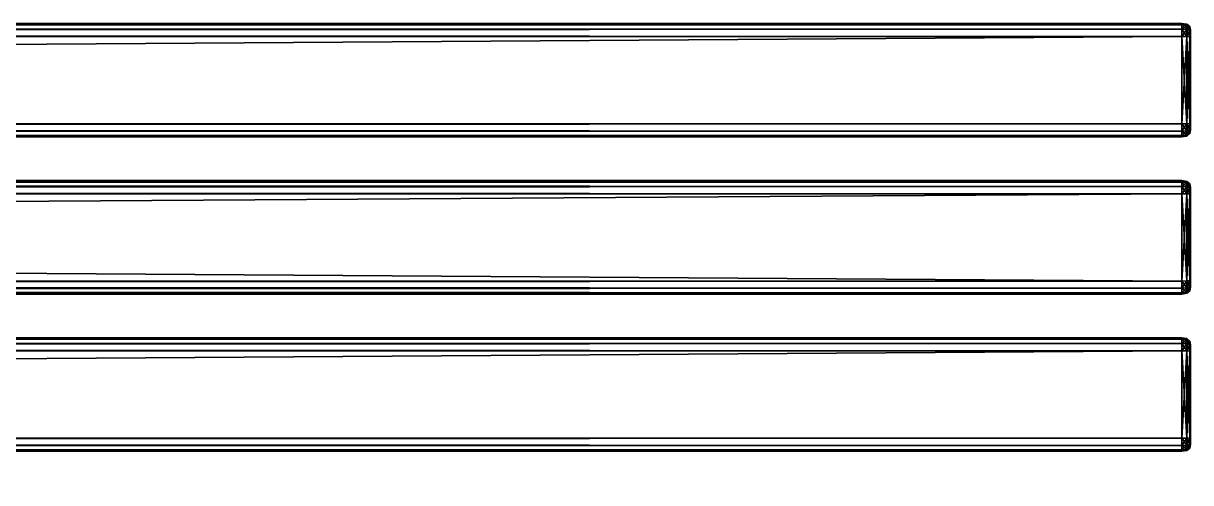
# Model space of a CAD drawing. Header units: millimetres. Extents: x -1500 to 1500, y -265 to 265.
# Drawn here: x 1232.5 to 1500, y 159.8 to 265 of the extents above; entities that cross this region are included whole.
import ezdxf

# ---------------------------------------------------------------- set-up
doc = ezdxf.new("R2010")
doc.units = ezdxf.units.MM
doc.layers.add('DREVO', color=7, linetype='Continuous', true_color=0xffffff)

msp = doc.modelspace()

# ---------------------------------------------------------------- meshes
at = {"layer": 'DREVO'}
mesh = msp.add_polyface(dxfattribs=at)
corners = [(1498, 262, 420.01), (-1498, 262, 420.01), (-1498, 242, 420.01), (1498, 239, 417.01), (-1498, 239, 417.01), (-1498, 239, 283.01), (-1498, 239.33, 281.34), (-1498, 240.33, 280.34), (1498, 240.33, 280.34), (-1498, 242, 280.01), (-1498, 262, 280.01), (1498, 262, 280.01), (1498, 239.33, 281.34), (-1498, 263.67, 280.34), (-1498, 264.67, 281.34), (1498, 264.67, 281.34), (-1498, 265, 283.01), (1498, 265, 283.01), (-1498, 265, 417.01), (-1498, 264.67, 418.67), (1498, 264.67, 418.67), (-1498, 263.67, 419.67), (1498, 263.67, 419.67), (-1498, 239.33, 418.67), (-1498, 240.33, 419.67), (1498, 239.33, 418.67), (1498, 242, 420.01), (1498, 226, 420.01), (-1498, 226, 420.01), (-1498, 206, 420.01), (1498, 229, 283.01), (-1498, 229, 283.01), (-1498, 229, 417.01), (1498, 203, 417.01), (-1498, 203, 417.01), (-1498, 203, 283.01), (-1498, 203.33, 281.34), (-1498, 204.33, 280.34), (1498, 204.33, 280.34), (-1498, 206, 280.01), (1498, 206, 280.01), (-1498, 226, 280.01), (1498, 203.33, 281.34), (1498, 226, 280.01), (-1498, 227.67, 280.34), (-1498, 228.67, 281.34), (1498, 228.67, 281.34), (-1498, 228.67, 418.67), (1498, 228.67, 418.67), (-1498, 227.67, 419.67), (1498, 227.67, 419.67), (-1498, 203.33, 418.67), (-1498, 204.33, 419.67), (1498, 203.33, 418.67), (1498, 206, 420.01), (1498, 193, 283.01), (-1498, 193, 283.01), (-1498, 193, 417.01), (-1498, 191.67, 280.34), (-1498, 192.67, 281.34), (1498, 192.67, 281.34), (-1498, 192.67, 418.67), (1498, 192.67, 418.67), (-1498, 191.67, 419.67), (1498, 191.67, 419.67), (-1498, 190, 420.01)]
mesh.append_faces([[corners[k] for k in face] for face in [(0, 1, 2), (3, 4, 5), (6, 7, 8), (8, 7, 9), (9, 10, 11), (5, 6, 12), (11, 10, 13), (13, 14, 15), (14, 16, 17), (18, 19, 20), (19, 21, 22), (23, 4, 3), (24, 23, 25), (26, 2, 24), (22, 21, 1), (27, 28, 29), (30, 31, 32), (33, 34, 35), (36, 37, 38), (38, 37, 39), (40, 39, 41), (35, 36, 42), (43, 41, 44), (44, 45, 46), (45, 31, 30), (32, 47, 48), (47, 49, 50), (51, 34, 33), (52, 51, 53), (54, 29, 52), (50, 49, 28), (55, 56, 57), (58, 59, 60), (59, 56, 55), (57, 61, 62), (61, 63, 64), (64, 63, 65)]], dxfattribs={"vtx2": -1})
mesh = msp.add_polyface(dxfattribs=at)
corners = [(-1498, 95.33, 418.67), (-1498, 95, 417.01), (1498, 95, 417.01), (-1498, 96.33, 419.67), (1498, 95.33, 418.67), (1498, 98, 420.01), (-1498, 98, 420.01), (1498, 119.67, 419.67), (-1498, 119.67, 419.67), (-1498, 118, 420.01), (1498, 82, 420.01), (-1498, 82, 420.01), (-1498, 62, 420.01), (1498, 85, 283.01), (-1498, 85, 283.01), (-1498, 85, 417.01), (1498, 59, 417.01), (-1498, 59, 417.01), (-1498, 59, 283.01), (-1498, 59.33, 281.34), (-1498, 60.33, 280.34), (1498, 60.33, 280.34), (-1498, 62, 280.01), (1498, 62, 280.01), (-1498, 82, 280.01), (1498, 59.33, 281.34), (1498, 82, 280.01), (-1498, 83.67, 280.34), (-1498, 84.67, 281.34), (1498, 84.67, 281.34), (-1498, 84.67, 418.67), (1498, 84.67, 418.67), (-1498, 83.67, 419.67), (1498, 83.67, 419.67), (-1498, 59.33, 418.67), (-1498, 60.33, 419.67), (1498, 59.33, 418.67), (1498, 62, 420.01), (1498, 46, 420.01), (-1498, 46, 420.01), (-1498, 26, 420.01), (1498, 49, 283.01), (-1498, 49, 283.01), (-1498, 49, 417.01), (1498, 23, 417.01), (-1498, 23, 417.01), (-1498, 23, 283.01), (-1498, 23.33, 281.34), (-1498, 24.33, 280.34), (1498, 24.33, 280.34), (-1498, 26, 280.01), (-1498, 46, 280.01), (1498, 46, 280.01), (1498, 23.33, 281.34), (-1498, 47.67, 280.34), (-1498, 48.67, 281.34), (1498, 48.67, 281.34), (-1498, 48.67, 418.67), (1498, 48.67, 418.67), (-1498, 47.67, 419.67), (1498, 47.67, 419.67), (-1498, 23.33, 418.67), (-1498, 24.33, 419.67), (1498, 23.33, 418.67), (1498, 26, 420.01), (1498, -23, 283.01), (-1498, -23, 283.01), (-1498, -23, 417.01), (1498, 265, 283.01), (-1498, 265, 283.01), (-1498, 265, 417.01)]
mesh.append_faces([[corners[k] for k in face] for face in [(0, 1, 2), (3, 0, 4), (5, 6, 3), (7, 8, 9), (10, 11, 12), (13, 14, 15), (16, 17, 18), (19, 20, 21), (21, 20, 22), (23, 22, 24), (18, 19, 25), (26, 24, 27), (27, 28, 29), (28, 14, 13), (15, 30, 31), (30, 32, 33), (34, 17, 16), (35, 34, 36), (37, 12, 35), (33, 32, 11), (38, 39, 40), (41, 42, 43), (44, 45, 46), (47, 48, 49), (49, 48, 50), (50, 51, 52), (46, 47, 53), (52, 51, 54), (54, 55, 56), (55, 42, 41), (43, 57, 58), (57, 59, 60), (61, 45, 44), (62, 61, 63), (64, 40, 62), (60, 59, 39), (65, 66, 67), (68, 69, 70)]], dxfattribs={"vtx2": -1})
mesh = msp.add_polyface(dxfattribs=at)
corners = [(-1498, 242, 420.01), (1498, 242, 420.01), (1498, 262, 420.01), (-1498, 239, 283.01), (1498, 239, 283.01), (1498, 239, 417.01), (1498, 240.33, 280.34), (1498, 239.33, 281.34), (-1498, 239.33, 281.34), (-1498, 242, 280.01), (1498, 242, 280.01), (1498, 262, 280.01), (-1498, 263.67, 280.34), (1498, 263.67, 280.34), (1498, 264.67, 281.34), (1498, 265, 283.01), (-1498, 264.67, 281.34), (1498, 264.67, 418.67), (1498, 265, 417.01), (-1498, 265, 417.01), (1498, 263.67, 419.67), (-1498, 264.67, 418.67), (1498, 239.33, 418.67), (-1498, 239.33, 418.67), (1498, 240.33, 419.67), (-1498, 240.33, 419.67), (-1498, 262, 420.01), (-1498, 206, 420.01), (1498, 206, 420.01), (1498, 226, 420.01), (-1498, 229, 417.01), (1498, 229, 417.01), (1498, 229, 283.01), (-1498, 203, 283.01), (1498, 203, 283.01), (1498, 203, 417.01), (1498, 204.33, 280.34), (1498, 203.33, 281.34), (-1498, 203.33, 281.34), (-1498, 206, 280.01), (1498, 206, 280.01), (-1498, 226, 280.01), (1498, 226, 280.01), (-1498, 227.67, 280.34), (1498, 227.67, 280.34), (1498, 228.67, 281.34), (-1498, 228.67, 281.34), (1498, 228.67, 418.67), (1498, 227.67, 419.67), (-1498, 228.67, 418.67), (1498, 203.33, 418.67), (-1498, 203.33, 418.67), (1498, 204.33, 419.67), (-1498, 204.33, 419.67), (-1498, 226, 420.01), (-1498, 193, 417.01), (1498, 193, 417.01), (1498, 193, 283.01), (-1498, 191.67, 280.34), (1498, 191.67, 280.34), (1498, 190, 280.01), (1498, 192.67, 281.34), (-1498, 192.67, 281.34), (1498, 192.67, 418.67), (1498, 191.67, 419.67), (-1498, 192.67, 418.67)]
mesh.append_faces([[corners[k] for k in face] for face in [(0, 1, 2), (3, 4, 5), (6, 7, 8), (9, 10, 6), (11, 10, 9), (7, 4, 3), (12, 13, 11), (14, 13, 12), (15, 14, 16), (17, 18, 19), (20, 17, 21), (5, 22, 23), (22, 24, 25), (25, 24, 1), (26, 2, 20), (27, 28, 29), (30, 31, 32), (33, 34, 35), (36, 37, 38), (39, 40, 36), (41, 42, 40), (37, 34, 33), (43, 44, 42), (45, 44, 43), (32, 45, 46), (47, 31, 30), (48, 47, 49), (35, 50, 51), (50, 52, 53), (53, 52, 28), (54, 29, 48), (55, 56, 57), (58, 59, 60), (61, 59, 58), (57, 61, 62), (63, 56, 55), (64, 63, 65)]], dxfattribs={"vtx2": -1})
mesh = msp.add_polyface(dxfattribs=at)
corners = [(-1498, -206, 420.01), (1498, -206, 420.01), (1498, -204.33, 419.67), (-1498, -262, 420.01), (1498, -262, 420.01), (1498, -242, 420.01), (-1498, -239, 417.01), (1498, -239, 417.01), (1498, -239, 283.01), (1498, -263.67, 280.34), (1498, -264.67, 281.34), (-1498, -264.67, 281.34), (-1498, -262, 280.01), (1498, -262, 280.01), (-1498, -242, 280.01), (1498, -242, 280.01), (1498, -265, 283.01), (-1498, -265, 283.01), (-1498, -240.33, 280.34), (1498, -240.33, 280.34), (1498, -239.33, 281.34), (-1498, -239.33, 281.34), (1498, -239.33, 418.67), (1498, -240.33, 419.67), (-1498, -239.33, 418.67), (1498, -265, 417.01), (1498, -264.67, 418.67), (-1498, -264.67, 418.67), (1498, -263.67, 419.67), (-1498, -263.67, 419.67), (-1498, -242, 420.01), (1498, 154, 420.01), (1498, 134, 420.01), (1498, 134, 420.01), (1498, 154, 420.01), (1498, 132.33, 419.67), (1498, 132.33, 419.67), (1498, 131.33, 418.67), (1498, 131.33, 418.67), (1498, 131, 417.01), (1498, 131, 417.01), (1498, 131, 283.01), (1498, 131, 283.01), (1498, 131.33, 281.34), (1498, 131.33, 281.34), (1498, 132.33, 280.34), (1498, 132.33, 280.34), (1498, 134, 280.01), (1498, 134, 280.01), (1498, 154, 280.01), (1498, 154, 280.01), (1498, 155.67, 280.34), (1498, 155.67, 280.34), (-1498, 265, 417.01), (1498, 265, 417.01), (1498, 265, 283.01)]
mesh.append_faces([[corners[k] for k in face] for face in [(0, 1, 2), (3, 4, 5), (6, 7, 8), (9, 10, 11), (12, 13, 9), (14, 15, 13), (10, 16, 17), (18, 19, 15), (20, 19, 18), (8, 20, 21), (22, 7, 6), (23, 22, 24), (25, 26, 27), (26, 28, 29), (29, 28, 4), (30, 5, 23), (31, 32, 33), (33, 34, 31), (32, 35, 36), (36, 33, 32), (35, 37, 38), (38, 36, 35), (37, 39, 40), (40, 38, 37), (39, 41, 42), (42, 40, 39), (41, 43, 44), (44, 42, 41), (43, 45, 46), (46, 44, 43), (45, 47, 48), (48, 46, 45), (47, 49, 50), (50, 48, 47), (49, 51, 52), (53, 54, 55), (17, 16, 25)]], dxfattribs={"vtx2": -1})
mesh = msp.add_polyface(dxfattribs=at)
corners = [(1498, 262, 420.01), (1498, 242, 420.01), (1498, 242, 420.01), (1498, 262, 420.01), (1498, 240.33, 419.67), (1498, 240.33, 419.67), (1498, 239.33, 418.67), (1498, 239.33, 418.67), (1498, 239, 417.01), (1498, 239, 417.01), (1498, 239, 283.01), (1498, 239, 283.01), (1498, 239.33, 281.34), (1498, 239.33, 281.34), (1498, 240.33, 280.34), (1498, 240.33, 280.34), (1498, 242, 280.01), (1498, 242, 280.01), (1498, 262, 280.01), (1498, 262, 280.01), (1498, 263.67, 280.34), (1498, 263.67, 280.34), (1498, 264.67, 281.34), (1498, 264.67, 281.34), (1498, 265, 283.01), (1498, 265, 283.01), (1498, 265, 417.01), (1498, 265, 417.01), (1498, 264.67, 418.67), (1498, 264.67, 418.67), (1498, 263.67, 419.67), (1498, 263.67, 419.67), (1498, 228.67, 281.34), (1498, 229, 283.01), (1498, 229, 283.01), (1498, 229, 417.01), (1498, 229, 417.01), (1498, 228.67, 418.67), (1498, 228.67, 418.67)]
mesh.append_faces([[corners[k] for k in face] for face in [(0, 1, 2), (2, 3, 0), (1, 4, 5), (5, 2, 1), (4, 6, 7), (7, 5, 4), (6, 8, 9), (9, 7, 6), (8, 10, 11), (11, 9, 8), (10, 12, 13), (13, 11, 10), (12, 14, 15), (15, 13, 12), (14, 16, 17), (17, 15, 14), (16, 18, 19), (19, 17, 16), (18, 20, 21), (21, 19, 18), (20, 22, 23), (23, 21, 20), (22, 24, 25), (25, 23, 22), (24, 26, 27), (27, 25, 24), (26, 28, 29), (29, 27, 26), (28, 30, 31), (31, 29, 28), (30, 0, 3), (3, 31, 30), (32, 33, 34), (33, 35, 36), (36, 34, 33), (35, 37, 38), (38, 36, 35)]], dxfattribs={"vtx2": -1})
mesh = msp.add_polyface(dxfattribs=at)
corners = [(1498, 242, 420.01), (1499.11, 242.02, 419.82), (1499.11, 261.98, 419.82), (1498, 262, 420.01), (1498, 240.33, 419.67), (1499.11, 240.41, 419.53), (1498, 239.33, 418.67), (1499.11, 239.47, 418.6), (1498, 239, 417.01), (1499.11, 239.19, 416.99), (1498, 239, 283.01), (1499.11, 239.19, 283.02), (1498, 239.33, 281.34), (1499.11, 239.47, 281.41), (1498, 240.33, 280.34), (1499.11, 240.41, 280.48), (1498, 242, 280.01), (1499.11, 242.02, 280.19), (1498, 262, 280.01), (1499.11, 261.98, 280.19), (1498, 263.67, 280.34), (1499.11, 263.59, 280.48), (1498, 264.67, 281.34), (1499.11, 264.53, 281.41), (1498, 265, 283.01), (1499.11, 264.81, 283.02), (1498, 265, 417.01), (1499.11, 264.81, 416.99), (1498, 264.67, 418.67), (1499.11, 264.53, 418.6), (1498, 263.67, 419.67), (1499.11, 263.59, 419.53), (1498, 229, 283.01), (1499.11, 228.81, 283.02), (1499.11, 228.53, 281.41), (1498, 228.67, 281.34), (1498, 229, 417.01), (1499.11, 228.81, 416.99), (1498, 228.67, 418.67), (1499.11, 228.53, 418.6)]
mesh.append_faces([[corners[k] for k in face] for face in [(0, 1, 2), (2, 3, 0), (4, 5, 1), (1, 0, 4), (6, 7, 5), (5, 4, 6), (8, 9, 7), (7, 6, 8), (10, 11, 9), (9, 8, 10), (12, 13, 11), (11, 10, 12), (14, 15, 13), (13, 12, 14), (16, 17, 15), (15, 14, 16), (18, 19, 17), (17, 16, 18), (20, 21, 19), (19, 18, 20), (22, 23, 21), (21, 20, 22), (24, 25, 23), (23, 22, 24), (26, 27, 25), (25, 24, 26), (28, 29, 27), (27, 26, 28), (30, 31, 29), (29, 28, 30), (3, 2, 31), (31, 30, 3), (32, 33, 34), (34, 35, 32), (36, 37, 33), (33, 32, 36), (38, 39, 37), (37, 36, 38)]], dxfattribs={"vtx2": -1})
mesh = msp.add_polyface(dxfattribs=at)
corners = [(1500, 240.69, 283.17), (1500, 263, 281.59), (1500, 263.42, 282.01), (1500, 263.31, 283.17), (1500, 261.83, 418.31), (1500, 242.17, 418.31), (1500, 263.31, 416.84), (1500, 263, 418.43), (1500, 263.42, 418.01), (1499.78, 261.92, 419.25), (1499.78, 242.07, 419.25), (1499.78, 261.92, 280.76), (1500, 261.83, 281.7), (1500, 242.17, 281.7), (1499.78, 263.37, 280.89), (1499.78, 264.11, 281.64), (1499.78, 264.25, 283.08), (1499.78, 264.25, 416.93), (1499.78, 264.11, 418.38), (1499.78, 263.37, 419.12), (1499.11, 261.98, 419.82), (1499.11, 242.02, 419.82), (1499.11, 261.98, 280.19), (1499.78, 242.07, 280.76), (1499.11, 263.59, 280.48), (1499.11, 264.53, 281.41), (1499.11, 264.81, 283.02), (1499.11, 264.81, 416.99), (1499.11, 264.53, 418.6), (1499.11, 263.59, 419.53)]
mesh.append_faces([[corners[k] for k in face] for face in [(7, 6, 8)]], dxfattribs={"vtx0": -1})
mesh.append_faces([[corners[k] for k in face] for face in [(0, 1, 2), (0, 2, 3), (4, 3, 6)]], dxfattribs={"vtx0": -1, "vtx2": -1})
mesh.append_faces([[corners[k] for k in face] for face in [(4, 5, 3), (7, 4, 6)]], dxfattribs={"vtx1": -1, "vtx2": -1})
mesh.append_faces([[corners[k] for k in face] for face in [(4, 9, 10), (11, 12, 13), (14, 1, 12), (12, 11, 14), (15, 2, 1), (1, 14, 15), (16, 3, 2), (2, 15, 16), (17, 6, 3), (3, 16, 17), (18, 8, 6), (6, 17, 18), (19, 7, 8), (8, 18, 19), (9, 4, 7), (7, 19, 9), (9, 20, 21), (22, 11, 23), (24, 14, 11), (11, 22, 24), (25, 15, 14), (14, 24, 25), (26, 16, 15), (15, 25, 26), (27, 17, 16), (16, 26, 27), (28, 18, 17), (17, 27, 28), (29, 19, 18), (18, 28, 29), (20, 9, 19), (19, 29, 20)]], dxfattribs={"vtx2": -1})
mesh = msp.add_polyface(dxfattribs=at)
corners = [(1500, 240.69, 283.17), (1500, 240.58, 282.01), (1500, 241, 281.59), (1500, 242.17, 281.7), (1500, 261.83, 281.7), (1500, 263, 281.59), (1500, 240.69, 416.84), (1500, 263.31, 283.17), (1500, 240.58, 418), (1500, 241, 418.43), (1500, 242.17, 418.31), (1499.78, 242.07, 419.25), (1500, 261.83, 418.31), (1499.78, 240.63, 419.12), (1499.78, 239.89, 418.38), (1499.78, 239.75, 416.93), (1499.78, 239.75, 283.08), (1499.78, 239.89, 281.64), (1499.78, 240.63, 280.89), (1499.78, 242.07, 280.76), (1499.78, 261.92, 280.76), (1499.11, 242.02, 419.82), (1499.78, 261.92, 419.25), (1499.11, 240.41, 419.53), (1499.11, 239.47, 418.6), (1499.11, 239.19, 416.99), (1499.11, 239.19, 283.02), (1499.11, 239.47, 281.41), (1499.11, 240.41, 280.48), (1499.11, 242.02, 280.19), (1499.11, 261.98, 280.19)]
mesh.append_faces([[corners[k] for k in face] for face in [(0, 2, 3), (0, 3, 4), (0, 4, 5)]], dxfattribs={"vtx0": -1, "vtx2": -1})
mesh.append_faces([[corners[k] for k in face] for face in [(6, 0, 7), (8, 6, 7), (9, 8, 7), (10, 9, 7)]], dxfattribs={"vtx1": -1, "vtx2": -1})
mesh.append_faces([[corners[k] for k in face] for face in [(0, 1, 2), (11, 10, 12), (13, 9, 10), (10, 11, 13), (14, 8, 9), (9, 13, 14), (15, 6, 8), (8, 14, 15), (16, 0, 6), (6, 15, 16), (17, 1, 0), (0, 16, 17), (18, 2, 1), (1, 17, 18), (19, 3, 2), (2, 18, 19), (3, 19, 20), (21, 11, 22), (23, 13, 11), (11, 21, 23), (24, 14, 13), (13, 23, 24), (25, 15, 14), (26, 16, 15), (27, 17, 16), (28, 18, 17), (17, 27, 28), (29, 19, 18), (18, 28, 29), (19, 29, 30)]], dxfattribs={"vtx2": -1})
mesh = msp.add_polyface(dxfattribs=at)
corners = [(1500, 204.69, 283.17), (1500, 227, 281.59), (1500, 227.42, 282.01), (1500, 227.31, 283.17), (1500, 225.83, 418.31), (1500, 206.17, 418.31), (1500, 227.31, 416.84), (1500, 227, 418.43), (1500, 227.42, 418.01), (1499.78, 227.37, 280.89), (1500, 225.83, 281.7), (1499.78, 225.93, 280.76), (1499.78, 228.11, 281.64), (1499.78, 228.25, 283.08), (1499.78, 228.25, 416.93), (1499.78, 228.11, 418.38), (1499.78, 227.37, 419.12), (1499.78, 225.93, 419.25), (1499.78, 239.89, 418.38), (1499.11, 239.47, 418.6), (1499.11, 239.19, 416.99), (1499.78, 239.75, 416.93), (1499.11, 239.19, 283.02), (1499.78, 239.75, 283.08), (1499.11, 239.47, 281.41), (1499.11, 227.59, 280.48), (1499.11, 225.98, 280.19), (1499.11, 228.53, 281.41), (1499.11, 228.81, 283.02), (1499.11, 228.81, 416.99), (1499.11, 228.53, 418.6), (1499.11, 227.59, 419.53), (1499.11, 225.98, 419.82)]
mesh.append_faces([[corners[k] for k in face] for face in [(7, 6, 8)]], dxfattribs={"vtx0": -1})
mesh.append_faces([[corners[k] for k in face] for face in [(0, 1, 2), (0, 2, 3), (4, 3, 6)]], dxfattribs={"vtx0": -1, "vtx2": -1})
mesh.append_faces([[corners[k] for k in face] for face in [(4, 5, 3), (7, 4, 6)]], dxfattribs={"vtx1": -1, "vtx2": -1})
mesh.append_faces([[corners[k] for k in face] for face in [(9, 1, 10), (10, 11, 9), (12, 2, 1), (1, 9, 12), (13, 3, 2), (2, 12, 13), (14, 6, 3), (3, 13, 14), (15, 8, 6), (6, 14, 15), (16, 7, 8), (8, 15, 16), (17, 4, 7), (7, 16, 17), (18, 19, 20), (21, 20, 22), (23, 22, 24), (25, 9, 11), (11, 26, 25), (27, 12, 9), (9, 25, 27), (28, 13, 12), (12, 27, 28), (29, 14, 13), (13, 28, 29), (30, 15, 14), (14, 29, 30), (31, 16, 15), (15, 30, 31), (32, 17, 16), (16, 31, 32)]], dxfattribs={"vtx2": -1})
mesh = msp.add_polyface(dxfattribs=at)
corners = [(1498, 226, 420.01), (1498, 206, 420.01), (1498, 206, 420.01), (1498, 226, 420.01), (1498, 204.33, 419.67), (1498, 204.33, 419.67), (1498, 203.33, 418.67), (1498, 203.33, 418.67), (1498, 203, 417.01), (1498, 203, 417.01), (1498, 203, 283.01), (1498, 203, 283.01), (1498, 203.33, 281.34), (1498, 203.33, 281.34), (1498, 204.33, 280.34), (1498, 204.33, 280.34), (1498, 206, 280.01), (1498, 206, 280.01), (1498, 226, 280.01), (1498, 226, 280.01), (1498, 227.67, 280.34), (1498, 227.67, 280.34), (1498, 228.67, 281.34), (1498, 228.67, 281.34), (1498, 229, 283.01), (1498, 228.67, 418.67), (1498, 227.67, 419.67), (1498, 227.67, 419.67), (1498, 228.67, 418.67), (1498, 191.67, 280.34), (1498, 192.67, 281.34), (1498, 192.67, 281.34), (1498, 191.67, 280.34), (1498, 193, 283.01), (1498, 193, 283.01), (1498, 193, 417.01), (1498, 193, 417.01), (1498, 192.67, 418.67), (1498, 192.67, 418.67), (1498, 191.67, 419.67), (1498, 191.67, 419.67)]
mesh.append_faces([[corners[k] for k in face] for face in [(0, 1, 2), (2, 3, 0), (1, 4, 5), (5, 2, 1), (4, 6, 7), (7, 5, 4), (6, 8, 9), (9, 7, 6), (8, 10, 11), (11, 9, 8), (10, 12, 13), (13, 11, 10), (12, 14, 15), (15, 13, 12), (14, 16, 17), (17, 15, 14), (16, 18, 19), (19, 17, 16), (18, 20, 21), (21, 19, 18), (20, 22, 23), (23, 21, 20), (24, 23, 22), (25, 26, 27), (27, 28, 25), (26, 0, 3), (3, 27, 26), (29, 30, 31), (31, 32, 29), (30, 33, 34), (34, 31, 30), (33, 35, 36), (36, 34, 33), (35, 37, 38), (38, 36, 35), (37, 39, 40), (40, 38, 37)]], dxfattribs={"vtx2": -1})
mesh = msp.add_polyface(dxfattribs=at)
corners = [(1498, 206, 420.01), (1499.11, 206.02, 419.82), (1499.11, 225.98, 419.82), (1498, 226, 420.01), (1498, 204.33, 419.67), (1499.11, 204.41, 419.53), (1498, 203.33, 418.67), (1499.11, 203.47, 418.6), (1498, 203, 417.01), (1499.11, 203.19, 416.99), (1498, 203, 283.01), (1499.11, 203.19, 283.02), (1498, 203.33, 281.34), (1499.11, 203.47, 281.41), (1498, 204.33, 280.34), (1499.11, 204.41, 280.48), (1498, 206, 280.01), (1499.11, 206.02, 280.19), (1498, 226, 280.01), (1499.11, 225.98, 280.19), (1498, 227.67, 280.34), (1499.11, 227.59, 280.48), (1498, 228.67, 281.34), (1499.11, 228.53, 281.41), (1498, 227.67, 419.67), (1499.11, 227.59, 419.53), (1499.11, 228.53, 418.6), (1498, 228.67, 418.67), (1498, 192.67, 281.34), (1499.11, 192.53, 281.41), (1499.11, 191.59, 280.48), (1498, 191.67, 280.34), (1498, 193, 283.01), (1499.11, 192.81, 283.02), (1498, 193, 417.01), (1499.11, 192.81, 416.99), (1498, 192.67, 418.67), (1499.11, 192.53, 418.6), (1498, 191.67, 419.67), (1499.11, 191.59, 419.53), (1498, 190, 420.01)]
mesh.append_faces([[corners[k] for k in face] for face in [(0, 1, 2), (2, 3, 0), (4, 5, 1), (1, 0, 4), (6, 7, 5), (5, 4, 6), (8, 9, 7), (7, 6, 8), (10, 11, 9), (9, 8, 10), (12, 13, 11), (11, 10, 12), (14, 15, 13), (13, 12, 14), (16, 17, 15), (15, 14, 16), (18, 19, 17), (17, 16, 18), (20, 21, 19), (19, 18, 20), (22, 23, 21), (21, 20, 22), (24, 25, 26), (26, 27, 24), (3, 2, 25), (25, 24, 3), (28, 29, 30), (30, 31, 28), (32, 33, 29), (29, 28, 32), (34, 35, 33), (33, 32, 34), (36, 37, 35), (35, 34, 36), (38, 39, 37), (37, 36, 38), (39, 38, 40)]], dxfattribs={"vtx2": -1})
mesh = msp.add_polyface(dxfattribs=at)
corners = [(1500, 204.69, 283.17), (1500, 204.58, 282.01), (1500, 205, 281.59), (1500, 206.17, 281.7), (1500, 225.83, 281.7), (1500, 227, 281.59), (1500, 204.69, 416.84), (1500, 227.31, 283.17), (1500, 204.58, 418), (1500, 205, 418.43), (1500, 206.17, 418.31), (1499.78, 206.07, 419.25), (1500, 225.83, 418.31), (1499.78, 225.93, 419.25), (1499.78, 204.63, 419.12), (1499.78, 203.89, 418.38), (1499.78, 203.75, 416.93), (1499.78, 203.75, 283.08), (1499.78, 203.89, 281.64), (1499.78, 204.63, 280.89), (1499.78, 206.07, 280.76), (1499.78, 225.93, 280.76), (1499.11, 206.02, 419.82), (1499.11, 225.98, 419.82), (1499.11, 204.41, 419.53), (1499.11, 203.47, 418.6), (1499.11, 204.41, 280.48), (1499.11, 206.02, 280.19), (1499.11, 225.98, 280.19)]
mesh.append_faces([[corners[k] for k in face] for face in [(0, 2, 3), (0, 3, 4), (0, 4, 5)]], dxfattribs={"vtx0": -1, "vtx2": -1})
mesh.append_faces([[corners[k] for k in face] for face in [(6, 0, 7), (8, 6, 7), (9, 8, 7), (10, 9, 7)]], dxfattribs={"vtx1": -1, "vtx2": -1})
mesh.append_faces([[corners[k] for k in face] for face in [(0, 1, 2), (11, 10, 12), (12, 13, 11), (14, 9, 10), (10, 11, 14), (15, 8, 9), (9, 14, 15), (16, 6, 8), (8, 15, 16), (17, 0, 6), (6, 16, 17), (18, 1, 0), (0, 17, 18), (19, 2, 1), (1, 18, 19), (20, 3, 2), (2, 19, 20), (21, 4, 3), (3, 20, 21), (22, 11, 13), (13, 23, 22), (24, 14, 11), (11, 22, 24), (25, 15, 14), (14, 24, 25), (26, 19, 18), (27, 20, 19), (19, 26, 27), (28, 21, 20), (20, 27, 28)]], dxfattribs={"vtx2": -1})
mesh = msp.add_polyface(dxfattribs=at)
corners = [(1500, 189.83, 418.31), (1500, 191.31, 283.17), (1500, 191.31, 416.84), (1500, 191, 418.43), (1500, 191.42, 418), (1499.78, 191.37, 280.89), (1500, 191, 281.59), (1500, 189.83, 281.7), (1499.78, 189.93, 280.76), (1499.78, 192.11, 281.64), (1500, 191.42, 282.01), (1499.78, 192.25, 283.08), (1499.78, 192.25, 416.93), (1499.78, 192.11, 418.38), (1499.78, 191.37, 419.12), (1499.78, 189.93, 419.25), (1499.11, 203.19, 416.99), (1499.78, 203.75, 416.93), (1499.78, 203.89, 418.38), (1499.11, 203.47, 418.6), (1499.11, 203.19, 283.02), (1499.78, 203.75, 283.08), (1499.11, 203.47, 281.41), (1499.78, 203.89, 281.64), (1499.11, 204.41, 280.48), (1499.11, 191.59, 280.48), (1499.11, 189.98, 280.19), (1499.11, 192.53, 281.41), (1499.11, 192.81, 283.02), (1499.11, 192.81, 416.99), (1499.11, 192.53, 418.6), (1499.11, 191.59, 419.53), (1499.11, 189.98, 419.82)]
mesh.append_faces([[corners[k] for k in face] for face in [(3, 2, 4)]], dxfattribs={"vtx0": -1})
mesh.append_faces([[corners[k] for k in face] for face in [(0, 1, 2)]], dxfattribs={"vtx0": -1, "vtx2": -1})
mesh.append_faces([[corners[k] for k in face] for face in [(3, 0, 2)]], dxfattribs={"vtx1": -1, "vtx2": -1})
mesh.append_faces([[corners[k] for k in face] for face in [(5, 6, 7), (7, 8, 5), (9, 10, 6), (6, 5, 9), (11, 1, 10), (10, 9, 11), (12, 2, 1), (1, 11, 12), (13, 4, 2), (2, 12, 13), (14, 3, 4), (4, 13, 14), (3, 14, 15), (16, 17, 18), (18, 19, 16), (20, 21, 17), (17, 16, 20), (22, 23, 21), (21, 20, 22), (23, 22, 24), (25, 5, 8), (8, 26, 25), (27, 9, 5), (5, 25, 27), (28, 11, 9), (9, 27, 28), (29, 12, 11), (11, 28, 29), (30, 13, 12), (12, 29, 30), (31, 14, 13), (13, 30, 31), (32, 15, 14), (14, 31, 32)]], dxfattribs={"vtx2": -1})
mesh = msp.add_polyface(dxfattribs=at)
corners = [(1498, 13, 283.01), (-1498, 13, 283.01), (-1498, 13, 417.01), (1498, -13, 417.01), (-1498, -13, 417.01), (-1498, -13, 283.01), (-1498, -12.67, 281.34), (-1498, -11.67, 280.34), (1498, -11.67, 280.34), (-1498, -10, 280.01), (-1498, 10, 280.01), (1498, 10, 280.01), (1498, -12.67, 281.34), (-1498, 11.67, 280.34), (-1498, 12.67, 281.34), (1498, 12.67, 281.34), (-1498, 12.67, 418.67), (1498, 12.67, 418.67), (-1498, 11.67, 419.67), (1498, 11.67, 419.67), (-1498, -12.67, 418.67), (-1498, -11.67, 419.67), (1498, -12.67, 418.67), (1498, -10, 420.01), (-1498, -10, 420.01), (-1498, 10, 420.01), (1498, 190, 420.01), (-1498, 190, 420.01), (-1498, 170, 420.01), (1498, 167, 417.01), (-1498, 167, 417.01), (-1498, 167, 283.01), (-1498, 167.34, 281.34), (-1498, 168.34, 280.34), (1498, 168.34, 280.34), (-1498, 170, 280.01), (-1498, 190, 280.01), (1498, 190, 280.01), (1498, 167.34, 281.34), (-1498, 191.67, 280.34), (-1498, 167.34, 418.67), (-1498, 168.34, 419.67), (1498, 167.34, 418.67), (1498, 170, 420.01), (1498, 118, 420.01), (-1498, 118, 420.01), (-1498, 98, 420.01), (1498, 121, 283.01), (-1498, 121, 283.01), (-1498, 121, 417.01), (1498, 95, 417.01), (-1498, 95, 417.01), (-1498, 95, 283.01), (-1498, 95.33, 281.34), (-1498, 96.33, 280.34), (1498, 96.33, 280.34), (-1498, 98, 280.01), (1498, 98, 280.01), (-1498, 118, 280.01), (1498, 95.33, 281.34), (1498, 118, 280.01), (-1498, 119.67, 280.34), (-1498, 120.67, 281.34), (1498, 120.67, 281.34), (-1498, 120.67, 418.67), (1498, 120.67, 418.67), (-1498, 119.67, 419.67), (1498, 119.67, 419.67)]
mesh.append_faces([[corners[k] for k in face] for face in [(0, 1, 2), (3, 4, 5), (6, 7, 8), (8, 7, 9), (9, 10, 11), (5, 6, 12), (11, 10, 13), (13, 14, 15), (14, 1, 0), (2, 16, 17), (16, 18, 19), (20, 4, 3), (21, 20, 22), (23, 24, 21), (19, 18, 25), (26, 27, 28), (29, 30, 31), (32, 33, 34), (34, 33, 35), (35, 36, 37), (31, 32, 38), (37, 36, 39), (40, 30, 29), (41, 40, 42), (43, 28, 41), (44, 45, 46), (47, 48, 49), (50, 51, 52), (53, 54, 55), (55, 54, 56), (57, 56, 58), (52, 53, 59), (60, 58, 61), (61, 62, 63), (62, 48, 47), (49, 64, 65), (64, 66, 67)]], dxfattribs={"vtx2": -1})
mesh = msp.add_polyface(dxfattribs=at)
corners = [(-1498, 134, 420.01), (1498, 134, 420.01), (1498, 154, 420.01), (1498, 154, 280.01), (1498, 134, 280.01), (-1498, 134, 280.01), (-1498, 131, 283.01), (1498, 131, 283.01), (1498, 131, 417.01), (-1498, 157, 417.01), (1498, 157, 417.01), (1498, 157, 283.01), (-1498, 132.33, 419.67), (1498, 132.33, 419.67), (-1498, 154, 420.01), (1498, 155.67, 419.67), (1498, 132.33, 280.34), (-1498, 132.33, 280.34), (-1498, 155.67, 280.34), (1498, 155.67, 280.34), (1498, 131.33, 418.67), (-1498, 131.33, 418.67), (1498, 156.67, 418.67), (-1498, 156.67, 418.67), (1498, 131.33, 281.34), (-1498, 131.33, 281.34), (1498, 156.67, 281.34), (-1498, 156.67, 281.34), (-1498, 170, 420.01), (1498, 170, 420.01), (1498, 190, 420.01), (-1498, 167, 283.01), (1498, 167, 283.01), (1498, 167, 417.01), (1498, 168.34, 280.34), (1498, 167.34, 281.34), (-1498, 167.34, 281.34), (-1498, 170, 280.01), (1498, 170, 280.01), (1498, 190, 280.01), (1498, 167.34, 418.67), (-1498, 167.34, 418.67), (1498, 168.34, 419.67), (-1498, 168.34, 419.67), (-1498, 190, 420.01), (1498, 191.67, 419.67), (-1498, 98, 420.01), (1498, 98, 420.01), (1498, 118, 420.01), (-1498, 121, 417.01), (1498, 121, 417.01), (1498, 121, 283.01), (-1498, 98, 280.01), (1498, 98, 280.01), (1498, 96.33, 280.34), (-1498, 118, 280.01), (1498, 118, 280.01), (-1498, 119.67, 280.34), (1498, 119.67, 280.34), (1498, 120.67, 281.34), (-1498, 120.67, 281.34), (1498, 120.67, 418.67), (1498, 119.67, 419.67), (-1498, 120.67, 418.67), (-1498, 96.33, 419.67), (1498, 96.33, 419.67), (-1498, 118, 420.01)]
mesh.append_faces([[corners[k] for k in face] for face in [(0, 1, 2), (3, 4, 5), (6, 7, 8), (9, 10, 11), (12, 13, 1), (14, 2, 15), (4, 16, 17), (18, 19, 3), (20, 13, 12), (8, 20, 21), (15, 22, 23), (22, 10, 9), (16, 24, 25), (24, 7, 6), (26, 19, 18), (11, 26, 27), (28, 29, 30), (31, 32, 33), (34, 35, 36), (37, 38, 34), (39, 38, 37), (35, 32, 31), (33, 40, 41), (40, 42, 43), (43, 42, 29), (44, 30, 45), (46, 47, 48), (49, 50, 51), (52, 53, 54), (55, 56, 53), (57, 58, 56), (59, 58, 57), (51, 59, 60), (61, 50, 49), (62, 61, 63), (64, 65, 47), (66, 48, 62)]], dxfattribs={"vtx2": -1})
mesh = msp.add_polyface(dxfattribs=at)
corners = [(1498, 190, 420.01), (1498, 170, 420.01), (1498, 170, 420.01), (1498, 190, 420.01), (1498, 168.34, 419.67), (1498, 168.34, 419.67), (1498, 167.34, 418.67), (1498, 167.34, 418.67), (1498, 167, 417.01), (1498, 167, 417.01), (1498, 167, 283.01), (1498, 167, 283.01), (1498, 167.34, 281.34), (1498, 167.34, 281.34), (1498, 168.34, 280.34), (1498, 168.34, 280.34), (1498, 170, 280.01), (1498, 170, 280.01), (1498, 190, 280.01), (1498, 190, 280.01), (1498, 191.67, 280.34), (1498, 191.67, 280.34), (1498, 191.67, 419.67), (1498, 191.67, 419.67), (1498, 98, 280.01), (1498, 118, 280.01), (1498, 118, 280.01), (1498, 119.67, 280.34), (1498, 119.67, 280.34), (1498, 120.67, 281.34), (1498, 120.67, 281.34), (1498, 121, 283.01), (1498, 121, 283.01), (1498, 121, 417.01), (1498, 121, 417.01), (1498, 120.67, 418.67), (1498, 120.67, 418.67), (1498, 119.67, 419.67), (1498, 119.67, 419.67), (1498, 118, 420.01), (1498, 118, 420.01)]
mesh.append_faces([[corners[k] for k in face] for face in [(0, 1, 2), (2, 3, 0), (1, 4, 5), (5, 2, 1), (4, 6, 7), (7, 5, 4), (6, 8, 9), (9, 7, 6), (8, 10, 11), (11, 9, 8), (10, 12, 13), (13, 11, 10), (12, 14, 15), (15, 13, 12), (14, 16, 17), (17, 15, 14), (16, 18, 19), (19, 17, 16), (18, 20, 21), (21, 19, 18), (22, 0, 3), (3, 23, 22), (24, 25, 26), (25, 27, 28), (28, 26, 25), (27, 29, 30), (30, 28, 27), (29, 31, 32), (32, 30, 29), (31, 33, 34), (34, 32, 31), (33, 35, 36), (36, 34, 33), (35, 37, 38), (38, 36, 35), (37, 39, 40), (40, 38, 37)]], dxfattribs={"vtx2": -1})
mesh = msp.add_polyface(dxfattribs=at)
corners = [(1499.11, 153.98, 419.82), (1498, 154, 420.01), (1498, 134, 420.01), (1498, 154, 280.01), (1499.11, 153.98, 280.19), (1499.11, 134.02, 280.19), (1498, 155.67, 280.34), (1499.11, 155.59, 280.48), (1498, 156.67, 281.34), (1499.11, 156.53, 281.41), (1498, 157, 283.01), (1499.11, 156.81, 283.02), (1498, 157, 417.01), (1499.11, 156.81, 416.99), (1498, 156.67, 418.67), (1499.11, 156.53, 418.6), (1498, 155.67, 419.67), (1499.11, 155.59, 419.53), (1498, 170, 420.01), (1499.11, 170.02, 419.82), (1499.11, 189.98, 419.82), (1498, 190, 420.01), (1498, 168.34, 419.67), (1499.11, 168.41, 419.53), (1498, 167.34, 418.67), (1499.11, 167.47, 418.6), (1498, 167, 417.01), (1499.11, 167.19, 416.99), (1498, 167, 283.01), (1499.11, 167.19, 283.02), (1498, 167.34, 281.34), (1499.11, 167.47, 281.41), (1498, 168.34, 280.34), (1499.11, 168.41, 280.48), (1498, 170, 280.01), (1499.11, 170.02, 280.19), (1498, 190, 280.01), (1499.11, 189.98, 280.19), (1498, 191.67, 280.34), (1499.11, 191.59, 280.48), (1499.11, 191.59, 419.53)]
mesh.append_faces([[corners[k] for k in face] for face in [(0, 1, 2), (3, 4, 5), (6, 7, 4), (4, 3, 6), (8, 9, 7), (7, 6, 8), (10, 11, 9), (9, 8, 10), (12, 13, 11), (11, 10, 12), (14, 15, 13), (13, 12, 14), (16, 17, 15), (15, 14, 16), (1, 0, 17), (17, 16, 1), (18, 19, 20), (20, 21, 18), (22, 23, 19), (19, 18, 22), (24, 25, 23), (23, 22, 24), (26, 27, 25), (25, 24, 26), (28, 29, 27), (27, 26, 28), (30, 31, 29), (29, 28, 30), (32, 33, 31), (31, 30, 32), (34, 35, 33), (33, 32, 34), (36, 37, 35), (35, 34, 36), (38, 39, 37), (37, 36, 38), (21, 20, 40)]], dxfattribs={"vtx2": -1})
mesh = msp.add_polyface(dxfattribs=at)
corners = [(1500, 168.69, 283.17), (1500, 168.58, 282.01), (1500, 169, 281.59), (1500, 170.17, 281.7), (1500, 189.83, 281.7), (1500, 191, 281.59), (1500, 191.42, 282.01), (1500, 191.31, 283.17), (1500, 168.69, 416.84), (1500, 168.58, 418), (1500, 169, 418.43), (1500, 170.17, 418.31), (1500, 189.83, 418.31), (1499.78, 170.08, 419.25), (1499.78, 189.93, 419.25), (1499.78, 168.63, 419.12), (1499.78, 167.89, 418.38), (1499.78, 167.75, 416.93), (1499.78, 167.75, 283.08), (1499.78, 167.89, 281.64), (1499.78, 168.63, 280.89), (1499.78, 170.08, 280.76), (1499.78, 189.93, 280.76), (1500, 191, 418.43), (1499.11, 170.02, 419.82), (1499.11, 189.98, 419.82), (1499.11, 168.41, 419.53), (1499.11, 167.47, 418.6), (1499.11, 168.41, 280.48), (1499.11, 170.02, 280.19), (1499.11, 189.98, 280.19)]
mesh.append_faces([[corners[k] for k in face] for face in [(0, 2, 3), (0, 3, 4), (0, 4, 5), (0, 5, 6), (0, 6, 7)]], dxfattribs={"vtx0": -1, "vtx2": -1})
mesh.append_faces([[corners[k] for k in face] for face in [(8, 0, 7), (9, 8, 7), (10, 9, 7), (11, 10, 7), (12, 11, 7)]], dxfattribs={"vtx1": -1, "vtx2": -1})
mesh.append_faces([[corners[k] for k in face] for face in [(0, 1, 2), (13, 11, 12), (12, 14, 13), (15, 10, 11), (11, 13, 15), (16, 9, 10), (10, 15, 16), (17, 8, 9), (18, 0, 8), (19, 1, 0), (20, 2, 1), (1, 19, 20), (21, 3, 2), (2, 20, 21), (22, 4, 3), (3, 21, 22), (14, 12, 23), (24, 13, 14), (14, 25, 24), (26, 15, 13), (13, 24, 26), (15, 26, 27), (28, 20, 19), (29, 21, 20), (20, 28, 29), (30, 22, 21), (21, 29, 30)]], dxfattribs={"vtx2": -1})
mesh = msp.add_polyface(dxfattribs=at)
corners = [(1500, 153.83, 418.31), (1500, 155.31, 283.17), (1500, 155.31, 416.84), (1500, 155, 418.43), (1500, 155.42, 418), (1499.78, 155.37, 280.89), (1500, 155, 281.59), (1500, 153.83, 281.7), (1499.78, 156.11, 281.64), (1500, 155.42, 282.01), (1499.78, 156.25, 283.08), (1499.78, 156.25, 416.93), (1499.78, 156.11, 418.38), (1499.78, 155.37, 419.12), (1499.78, 153.92, 419.25), (1500, 168.58, 418), (1499.78, 167.89, 418.38), (1499.78, 167.75, 416.93), (1500, 168.69, 416.84), (1499.78, 167.75, 283.08), (1500, 168.69, 283.17), (1499.78, 167.89, 281.64), (1499.11, 155.59, 280.48), (1499.78, 153.92, 280.76), (1499.11, 156.53, 281.41), (1499.11, 156.81, 283.02), (1499.11, 156.81, 416.99), (1499.11, 156.53, 418.6), (1499.11, 155.59, 419.53), (1499.11, 153.98, 419.82), (1499.11, 167.47, 418.6), (1499.78, 168.63, 419.12), (1499.11, 167.19, 416.99), (1499.11, 167.19, 283.02), (1499.11, 167.47, 281.41), (1499.11, 168.41, 280.48)]
mesh.append_faces([[corners[k] for k in face] for face in [(3, 2, 4)]], dxfattribs={"vtx0": -1})
mesh.append_faces([[corners[k] for k in face] for face in [(0, 1, 2)]], dxfattribs={"vtx0": -1, "vtx2": -1})
mesh.append_faces([[corners[k] for k in face] for face in [(5, 6, 7), (8, 9, 6), (6, 5, 8), (10, 1, 9), (9, 8, 10), (11, 2, 1), (1, 10, 11), (12, 4, 2), (2, 11, 12), (13, 3, 4), (4, 12, 13), (3, 13, 14), (15, 16, 17), (18, 17, 19), (20, 19, 21), (22, 5, 23), (24, 8, 5), (5, 22, 24), (25, 10, 8), (8, 24, 25), (26, 11, 10), (10, 25, 26), (27, 12, 11), (11, 26, 27), (28, 13, 12), (12, 27, 28), (13, 28, 29), (30, 16, 31), (32, 17, 16), (16, 30, 32), (33, 19, 17), (17, 32, 33), (34, 21, 19), (19, 33, 34), (21, 34, 35)]], dxfattribs={"vtx2": -1})

doc.saveas('drawing.dxf')
